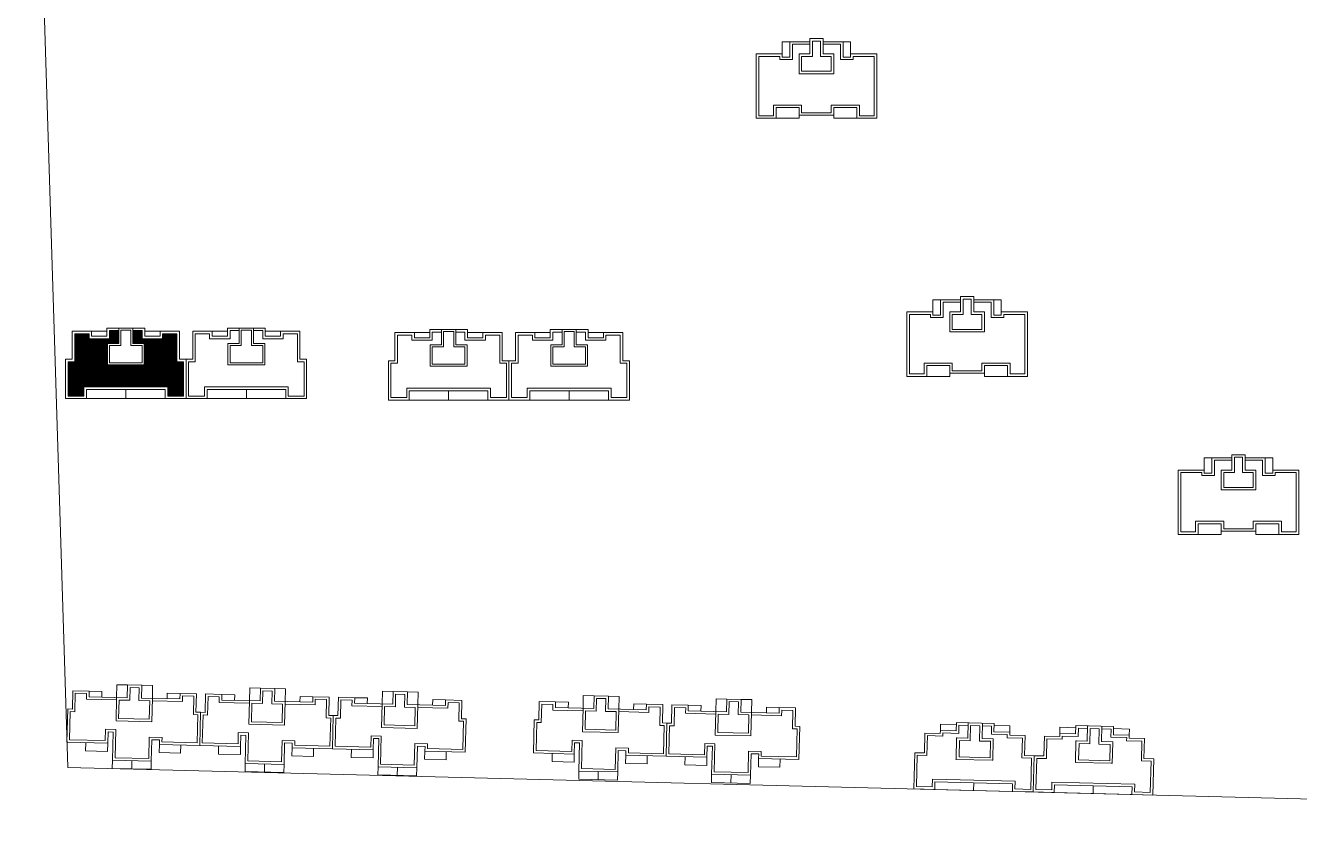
# Model space of a CAD drawing. Extents: x 741202 to 867202, y 603120 to 647617.
# Drawn here: x 807695 to 810689, y 606115 to 607996 of the extents above; entities that cross this region are included whole.
import ezdxf

# ---------------------------------------------------------------- set-up
doc = ezdxf.new("R2010")
doc.units = 0
doc.header["$LTSCALE"] = 1000
doc.header["$MEASUREMENT"] = 0
doc.layers.add('140', color=2, linetype='CONTINUOUS', lineweight=5)
doc.layers.add('s2', color=1, linetype='CONTINUOUS', lineweight=5)

msp = doc.modelspace()

# ---------------------------------------------------------------- hatches: boundary and pattern name
at = {"layer": 's2', "linetype": 'ByBlock'}
h = msp.add_hatch(dxfattribs=at)
h.set_pattern_fill('ANSI31', color=256, scale=1.2, style=0)
h.set_pattern_definition([(45, (-467283.1913, 39913.8), (-1.3470384182, 1.3470384182), [])])
h.paths.add_polyline_path([(808066.7, 607206.3), (808051.1, 607206.3), (808051.1, 607272.3), (808017.5, 607272.3), (808017.5, 607260.3), (807969.5, 607260.3), (807969.5, 607279.5), (807947.9, 607279.5), (807947.9, 607249.5), (807974.3, 607249.5), (807974.3, 607199.1), (807887.9, 607199.1), (807887.9, 607249.5), (807914.3, 607249.5), (807914.3, 607279.5), (807892.7, 607279.5), (807892.7, 607260.3), (807844.7, 607260.3), (807844.7, 607272.3), (807811.1, 607272.3), (807811.1, 607206.3), (807795.5, 607206.3), (807795.5, 607125.9), (807832.7, 607125.9), (807832.7, 607147.5), (807931.1, 607147.5), (808029.5, 607147.5), (808029.5, 607125.9), (808066.7, 607125.9)])

# ---------------------------------------------------------------- linework, layer by layer
at = {"layer": '140', "color": 7}
for p, q in [((807695.3, 609466.9), (807794.6, 606253.3)), ((809538.1, 607965.4), (809538.1, 607958.2)), ((809569.3, 607965.4), (809538.1, 607965.4)), ((809544.1, 607959.4), (809544.1, 607958.2)), ((809563.3, 607959.4), (809544.1, 607959.4)), ((809563.3, 607923.4), (809563.3, 607959.4)), ((809569.3, 607958.2), (809569.3, 607965.4)), ((809569.3, 607929.4), (809569.3, 607965.4)), ((809412.1, 607929.4), (809412.1, 607778.2)), ((809451.7, 607929.4), (809412.1, 607929.4)), ((809473.3, 607929.4), (809451.7, 607929.4)), ((809473.3, 607958.2), (809491.3, 607958.2)), ((809473.3, 607929.4), (809473.3, 607958.2)), ((809473.3, 607922.2), (809473.3, 607929.4)), ((809491.3, 607958.2), (809491.3, 607922.2)), ((809538.1, 607958.2), (809491.3, 607958.2)), ((809497.3, 607952.2), (809497.3, 607916.2)), ((809538.1, 607952.2), (809497.3, 607952.2)), ((809512.9, 607929.4), (809512.9, 607882.6)), ((809538.1, 607929.4), (809512.9, 607929.4)), ((809538.1, 607958.2), (809538.1, 607929.4)), ((809544.1, 607958.2), (809544.1, 607923.4)), ((809616.1, 607958.2), (809569.3, 607958.2)), ((809610.1, 607952.2), (809569.3, 607952.2)), ((809594.5, 607929.4), (809569.3, 607929.4)), ((809594.5, 607882.6), (809594.5, 607929.4)), ((809610.1, 607916.2), (809610.1, 607952.2)), ((809634.1, 607958.2), (809616.1, 607958.2)), ((809616.1, 607922.2), (809616.1, 607958.2)), ((809634.1, 607929.4), (809634.1, 607958.2)), ((809634.1, 607929.4), (809634.1, 607922.2)), ((809655.7, 607929.4), (809634.1, 607929.4)), ((809695.3, 607929.4), (809655.7, 607929.4)), ((809695.3, 607778.2), (809695.3, 607929.4)), ((809418.1, 607923.4), (809418.1, 607784.2)), ((809451.7, 607923.4), (809418.1, 607923.4)), ((809467.3, 607923.4), (809451.7, 607923.4)), ((809467.3, 607916.2), (809467.3, 607923.4)), ((809497.3, 607916.2), (809467.3, 607916.2)), ((809491.3, 607922.2), (809473.3, 607922.2)), ((809518.9, 607923.4), (809518.9, 607888.6)), ((809544.1, 607923.4), (809518.9, 607923.4)), ((809588.5, 607923.4), (809563.3, 607923.4)), ((809588.5, 607888.6), (809588.5, 607923.4)), ((809640.1, 607916.2), (809610.1, 607916.2)), ((809634.1, 607922.2), (809616.1, 607922.2)), ((809640.1, 607923.4), (809640.1, 607916.2)), ((809655.7, 607923.4), (809640.1, 607923.4)), ((809689.3, 607923.4), (809655.7, 607923.4)), ((809689.3, 607784.2), (809689.3, 607923.4)), ((809512.9, 607882.6), (809594.5, 607882.6)), ((809518.9, 607888.6), (809588.5, 607888.6)), ((809452.9, 607809.4), (809518.9, 607809.4)), ((809452.9, 607784.2), (809452.9, 607809.4)), ((809518.9, 607809.4), (809518.9, 607791.4)), ((809588.5, 607809.4), (809654.5, 607809.4)), ((809588.5, 607791.4), (809588.5, 607809.4)), ((809654.5, 607809.4), (809654.5, 607784.2)), ((809418.1, 607784.2), (809452.9, 607784.2)), ((809458.9, 607803.4), (809512.9, 607803.4)), ((809458.9, 607778.2), (809458.9, 607803.4)), ((809512.9, 607803.4), (809512.9, 607785.4)), ((809512.9, 607778.2), (809512.9, 607785.4)), ((809512.9, 607785.4), (809553.7, 607785.4)), ((809518.9, 607791.4), (809553.7, 607791.4)), ((809553.7, 607791.4), (809588.5, 607791.4)), ((809553.7, 607785.4), (809594.5, 607785.4)), ((809594.5, 607803.4), (809648.5, 607803.4)), ((809594.5, 607785.4), (809594.5, 607803.4)), ((809594.5, 607778.2), (809594.5, 607785.4)), ((809648.5, 607803.4), (809648.5, 607778.2)), ((809654.5, 607784.2), (809689.3, 607784.2)), ((809412.1, 607778.2), (809458.9, 607778.2)), ((809458.9, 607778.2), (809512.9, 607778.2)), ((809648.5, 607778.2), (809594.5, 607778.2)), ((809648.5, 607778.2), (809695.3, 607778.2)), ((809827.3, 607352.1), (809845.3, 607352.1)), ((809827.3, 607323.3), (809827.3, 607352.1)), ((809845.3, 607352.1), (809845.3, 607316.1)), ((809892.1, 607352.1), (809845.3, 607352.1)), ((809851.3, 607346.1), (809851.3, 607310.1)), ((809892.1, 607346.1), (809851.3, 607346.1)), ((809892.1, 607359.3), (809892.1, 607352.1)), ((809923.3, 607359.3), (809892.1, 607359.3)), ((809892.1, 607352.1), (809892.1, 607323.3)), ((809898.1, 607353.3), (809898.1, 607352.1)), ((809917.3, 607353.3), (809898.1, 607353.3)), ((809898.1, 607352.1), (809898.1, 607317.3)), ((809917.3, 607317.3), (809917.3, 607353.3)), ((809923.3, 607352.1), (809923.3, 607359.3)), ((809923.3, 607323.3), (809923.3, 607359.3)), ((809970.1, 607352.1), (809923.3, 607352.1)), ((809964.1, 607346.1), (809923.3, 607346.1)), ((809964.1, 607310.1), (809964.1, 607346.1)), ((809988.1, 607352.1), (809970.1, 607352.1)), ((809970.1, 607316.1), (809970.1, 607352.1)), ((809988.1, 607323.3), (809988.1, 607352.1)), ((809766.1, 607323.3), (809766.1, 607172.1)), ((809805.7, 607323.3), (809766.1, 607323.3)), ((809772.1, 607317.3), (809772.1, 607178.1)), ((809805.7, 607317.3), (809772.1, 607317.3)), ((809827.3, 607323.3), (809805.7, 607323.3)), ((809821.3, 607317.3), (809805.7, 607317.3)), ((809821.3, 607310.1), (809821.3, 607317.3)), ((809851.3, 607310.1), (809821.3, 607310.1)), ((809827.3, 607316.1), (809827.3, 607323.3)), ((809845.3, 607316.1), (809827.3, 607316.1)), ((809866.9, 607323.3), (809866.9, 607276.5)), ((809892.1, 607323.3), (809866.9, 607323.3)), ((809872.9, 607317.3), (809872.9, 607282.5)), ((809898.1, 607317.3), (809872.9, 607317.3)), ((809942.5, 607317.3), (809917.3, 607317.3)), ((809948.5, 607323.3), (809923.3, 607323.3)), ((809942.5, 607282.5), (809942.5, 607317.3)), ((809948.5, 607276.5), (809948.5, 607323.3)), ((809994.1, 607310.1), (809964.1, 607310.1)), ((809988.1, 607316.1), (809970.1, 607316.1)), ((809988.1, 607323.3), (809988.1, 607316.1)), ((810009.7, 607323.3), (809988.1, 607323.3)), ((809994.1, 607317.3), (809994.1, 607310.1)), ((810009.7, 607317.3), (809994.1, 607317.3)), ((810049.3, 607323.3), (810009.7, 607323.3)), ((810043.3, 607317.3), (810009.7, 607317.3)), ((810043.3, 607178.1), (810043.3, 607317.3)), ((810049.3, 607172.1), (810049.3, 607323.3)), ((807805.1, 607278.3), (807850.7, 607278.3)), ((807805.1, 607212.3), (807805.1, 607278.3)), ((807811.1, 607272.3), (807844.7, 607272.3)), ((807811.1, 607206.3), (807811.1, 607272.3)), ((807844.7, 607272.3), (807844.7, 607260.3)), ((807848.3, 607278.3), (807850.7, 607278.3)), ((807850.7, 607278.3), (807886.7, 607278.3)), ((807850.7, 607278.3), (807850.7, 607266.3)), ((807886.7, 607285.5), (807975.5, 607285.5)), ((807886.7, 607266.3), (807886.7, 607285.5)), ((807892.7, 607279.5), (807914.3, 607279.5)), ((807892.7, 607260.3), (807892.7, 607279.5)), ((807914.3, 607285.5), (807914.3, 607249.5)), ((807943.1, 607280.7), (807919.1, 607280.7)), ((807919.1, 607280.7), (807919.1, 607244.7)), ((807943.1, 607244.7), (807943.1, 607280.7)), ((807947.9, 607249.5), (807947.9, 607285.5)), ((807947.9, 607279.5), (807969.5, 607279.5)), ((807969.5, 607279.5), (807969.5, 607260.3)), ((807975.5, 607285.5), (807975.5, 607266.3)), ((808011.5, 607278.3), (807975.5, 607278.3)), ((808011.5, 607278.3), (808057.1, 607278.3)), ((808011.5, 607266.3), (808011.5, 607278.3)), ((808017.5, 607272.3), (808051.1, 607272.3)), ((808017.5, 607260.3), (808017.5, 607272.3)), ((808051.1, 607272.3), (808051.1, 607206.3)), ((808057.1, 607278.3), (808057.1, 607212.3)), ((808088.3, 607278.3), (808133.9, 607278.3)), ((808088.3, 607212.3), (808088.3, 607278.3)), ((808094.3, 607272.3), (808127.9, 607272.3)), ((808094.3, 607206.3), (808094.3, 607272.3)), ((808127.9, 607272.3), (808127.9, 607260.3)), ((808131.5, 607278.3), (808133.9, 607278.3)), ((808133.9, 607278.3), (808169.9, 607278.3)), ((808133.9, 607278.3), (808133.9, 607266.3)), ((808169.9, 607285.5), (808258.7, 607285.5)), ((808169.9, 607266.3), (808169.9, 607285.5)), ((808175.9, 607279.5), (808197.5, 607279.5)), ((808175.9, 607260.3), (808175.9, 607279.5)), ((808197.5, 607285.5), (808197.5, 607249.5)), ((808226.3, 607280.7), (808202.3, 607280.7)), ((808202.3, 607280.7), (808202.3, 607244.7)), ((808226.3, 607244.7), (808226.3, 607280.7)), ((808231.1, 607249.5), (808231.1, 607285.5)), ((808231.1, 607279.5), (808252.7, 607279.5)), ((808252.7, 607279.5), (808252.7, 607260.3)), ((808258.7, 607285.5), (808258.7, 607266.3)), ((808294.7, 607278.3), (808258.7, 607278.3)), ((808294.7, 607278.3), (808340.3, 607278.3)), ((808294.7, 607266.3), (808294.7, 607278.3)), ((808300.7, 607272.3), (808334.3, 607272.3)), ((808300.7, 607260.3), (808300.7, 607272.3)), ((808334.3, 607272.3), (808334.3, 607206.3)), ((808340.3, 607278.3), (808340.3, 607212.3)), ((808563.5, 607274.8), (808609.1, 607274.8)), ((808563.5, 607208.8), (808563.5, 607274.8)), ((808606.7, 607274.8), (808609.1, 607274.8)), ((808609.1, 607274.8), (808645.1, 607274.8)), ((808609.1, 607274.8), (808609.1, 607262.8)), ((808645.1, 607282), (808733.9, 607282)), ((808645.1, 607262.8), (808645.1, 607282)), ((808651.1, 607276), (808672.7, 607276)), ((808651.1, 607256.8), (808651.1, 607276)), ((808672.7, 607282), (808672.7, 607246)), ((808701.5, 607277.2), (808677.5, 607277.2)), ((808677.5, 607277.2), (808677.5, 607241.2)), ((808701.5, 607241.2), (808701.5, 607277.2)), ((808706.3, 607246), (808706.3, 607282)), ((808706.3, 607276), (808727.9, 607276)), ((808727.9, 607276), (808727.9, 607256.8)), ((808733.9, 607282), (808733.9, 607262.8)), ((808769.9, 607274.8), (808733.9, 607274.8)), ((808769.9, 607274.8), (808815.5, 607274.8)), ((808769.9, 607262.8), (808769.9, 607274.8)), ((808815.5, 607274.8), (808815.5, 607208.8)), ((808846.7, 607274.8), (808892.3, 607274.8)), ((808846.7, 607208.8), (808846.7, 607274.8)), ((808889.9, 607274.8), (808892.3, 607274.8)), ((808892.3, 607274.8), (808928.3, 607274.8)), ((808892.3, 607274.8), (808892.3, 607262.8)), ((808928.3, 607282), (809017.1, 607282)), ((808928.3, 607262.8), (808928.3, 607282)), ((808934.3, 607276), (808955.9, 607276)), ((808934.3, 607256.8), (808934.3, 607276)), ((808955.9, 607282), (808955.9, 607246)), ((808984.7, 607277.2), (808960.7, 607277.2)), ((808960.7, 607277.2), (808960.7, 607241.2)), ((808984.7, 607241.2), (808984.7, 607277.2)), ((808989.5, 607246), (808989.5, 607282)), ((808989.5, 607276), (809011.1, 607276)), ((809011.1, 607276), (809011.1, 607256.8)), ((809017.1, 607282), (809017.1, 607262.8)), ((809053.1, 607274.8), (809017.1, 607274.8)), ((809053.1, 607274.8), (809098.7, 607274.8)), ((809053.1, 607262.8), (809053.1, 607274.8)), ((809098.7, 607274.8), (809098.7, 607208.8)), ((809866.9, 607276.5), (809948.5, 607276.5)), ((809872.9, 607282.5), (809942.5, 607282.5)), ((807844.7, 607260.3), (807892.7, 607260.3)), ((807850.7, 607266.3), (807886.7, 607266.3)), ((807887.9, 607249.5), (807887.9, 607199.1)), ((807914.3, 607249.5), (807887.9, 607249.5)), ((807892.7, 607244.7), (807892.7, 607203.9)), ((807919.1, 607244.7), (807892.7, 607244.7)), ((807969.5, 607244.7), (807943.1, 607244.7)), ((807974.3, 607249.5), (807947.9, 607249.5)), ((807969.5, 607260.3), (808017.5, 607260.3)), ((807969.5, 607203.9), (807969.5, 607244.7)), ((807974.3, 607199.1), (807974.3, 607249.5)), ((807975.5, 607266.3), (808011.5, 607266.3)), ((808127.9, 607260.3), (808175.9, 607260.3)), ((808133.9, 607266.3), (808169.9, 607266.3)), ((808171.1, 607249.5), (808171.1, 607199.1)), ((808197.5, 607249.5), (808171.1, 607249.5)), ((808175.9, 607244.7), (808175.9, 607203.9)), ((808202.3, 607244.7), (808175.9, 607244.7)), ((808252.7, 607244.7), (808226.3, 607244.7)), ((808257.5, 607249.5), (808231.1, 607249.5)), ((808252.7, 607260.3), (808300.7, 607260.3)), ((808252.7, 607203.9), (808252.7, 607244.7)), ((808257.5, 607199.1), (808257.5, 607249.5)), ((808258.7, 607266.3), (808294.7, 607266.3)), ((808569.5, 607268.8), (808603.1, 607268.8)), ((808569.5, 607202.8), (808569.5, 607268.8)), ((808603.1, 607268.8), (808603.1, 607256.8)), ((808603.1, 607256.8), (808651.1, 607256.8)), ((808609.1, 607262.8), (808645.1, 607262.8)), ((808646.3, 607246), (808646.3, 607195.6)), ((808672.7, 607246), (808646.3, 607246)), ((808651.1, 607241.2), (808651.1, 607200.4)), ((808677.5, 607241.2), (808651.1, 607241.2)), ((808727.9, 607241.2), (808701.5, 607241.2)), ((808732.7, 607246), (808706.3, 607246)), ((808727.9, 607256.8), (808775.9, 607256.8)), ((808727.9, 607200.4), (808727.9, 607241.2)), ((808732.7, 607195.6), (808732.7, 607246)), ((808733.9, 607262.8), (808769.9, 607262.8)), ((808775.9, 607268.8), (808809.5, 607268.8)), ((808775.9, 607256.8), (808775.9, 607268.8)), ((808809.5, 607268.8), (808809.5, 607202.8)), ((808852.7, 607268.8), (808886.3, 607268.8)), ((808852.7, 607202.8), (808852.7, 607268.8)), ((808886.3, 607268.8), (808886.3, 607256.8)), ((808886.3, 607256.8), (808934.3, 607256.8)), ((808892.3, 607262.8), (808928.3, 607262.8)), ((808929.5, 607246), (808929.5, 607195.6)), ((808955.9, 607246), (808929.5, 607246)), ((808934.3, 607241.2), (808934.3, 607200.4)), ((808960.7, 607241.2), (808934.3, 607241.2)), ((809011.1, 607241.2), (808984.7, 607241.2)), ((809015.9, 607246), (808989.5, 607246)), ((809011.1, 607256.8), (809059.1, 607256.8)), ((809011.1, 607200.4), (809011.1, 607241.2)), ((809015.9, 607195.6), (809015.9, 607246)), ((809017.1, 607262.8), (809053.1, 607262.8)), ((809059.1, 607268.8), (809092.7, 607268.8)), ((809059.1, 607256.8), (809059.1, 607268.8)), ((809092.7, 607268.8), (809092.7, 607202.8)), ((807789.5, 607212.3), (807805.1, 607212.3)), ((807789.5, 607119.9), (807789.5, 607212.3)), ((808057.1, 607212.3), (808072.7, 607212.3)), ((808072.7, 607212.3), (808072.7, 607119.9)), ((808072.7, 607212.3), (808088.3, 607212.3)), ((808072.7, 607119.9), (808072.7, 607212.3)), ((808340.3, 607212.3), (808355.9, 607212.3)), ((808355.9, 607212.3), (808355.9, 607119.9)), ((807795.5, 607206.3), (807811.1, 607206.3)), ((807795.5, 607125.9), (807795.5, 607206.3)), ((807887.9, 607200.3), (807887.9, 607199.1)), ((807887.9, 607199.1), (807974.3, 607199.1)), ((807892.7, 607203.9), (807969.5, 607203.9)), ((807973.1, 607199.1), (807974.3, 607199.1)), ((808051.1, 607206.3), (808066.7, 607206.3)), ((808066.7, 607206.3), (808066.7, 607125.9)), ((808078.7, 607206.3), (808094.3, 607206.3)), ((808078.7, 607125.9), (808078.7, 607206.3)), ((808171.1, 607200.3), (808171.1, 607199.1)), ((808171.1, 607199.1), (808257.5, 607199.1)), ((808175.9, 607203.9), (808252.7, 607203.9)), ((808256.3, 607199.1), (808257.5, 607199.1)), ((808334.3, 607206.3), (808349.9, 607206.3)), ((808349.9, 607206.3), (808349.9, 607125.9)), ((808547.9, 607208.8), (808563.5, 607208.8)), ((808547.9, 607116.4), (808547.9, 607208.8)), ((808553.9, 607202.8), (808569.5, 607202.8)), ((808553.9, 607122.4), (808553.9, 607202.8)), ((808646.3, 607196.8), (808646.3, 607195.6)), ((808646.3, 607195.6), (808732.7, 607195.6)), ((808651.1, 607200.4), (808727.9, 607200.4)), ((808731.5, 607195.6), (808732.7, 607195.6)), ((808809.5, 607202.8), (808825.1, 607202.8)), ((808815.5, 607208.8), (808831.1, 607208.8)), ((808825.1, 607202.8), (808825.1, 607122.4)), ((808831.1, 607208.8), (808831.1, 607116.4)), ((808831.1, 607208.8), (808846.7, 607208.8)), ((808831.1, 607116.4), (808831.1, 607208.8)), ((808837.1, 607202.8), (808852.7, 607202.8)), ((808837.1, 607122.4), (808837.1, 607202.8)), ((808929.5, 607196.8), (808929.5, 607195.6)), ((808929.5, 607195.6), (809015.9, 607195.6)), ((808934.3, 607200.4), (809011.1, 607200.4)), ((809014.7, 607195.6), (809015.9, 607195.6)), ((809092.7, 607202.8), (809108.3, 607202.8)), ((809098.7, 607208.8), (809114.3, 607208.8)), ((809108.3, 607202.8), (809108.3, 607122.4)), ((809114.3, 607208.8), (809114.3, 607116.4)), ((809806.9, 607203.3), (809872.9, 607203.3)), ((809806.9, 607178.1), (809806.9, 607203.3)), ((809812.9, 607197.3), (809866.9, 607197.3)), ((809812.9, 607172.1), (809812.9, 607197.3)), ((809866.9, 607197.3), (809866.9, 607179.3)), ((809872.9, 607203.3), (809872.9, 607185.3)), ((809872.9, 607185.3), (809907.7, 607185.3)), ((809907.7, 607185.3), (809942.5, 607185.3)), ((809942.5, 607203.3), (810008.5, 607203.3)), ((809942.5, 607185.3), (809942.5, 607203.3)), ((809948.5, 607197.3), (810002.5, 607197.3)), ((809948.5, 607179.3), (809948.5, 607197.3)), ((810002.5, 607197.3), (810002.5, 607172.1)), ((810008.5, 607203.3), (810008.5, 607178.1)), ((809766.1, 607172.1), (809812.9, 607172.1)), ((809772.1, 607178.1), (809806.9, 607178.1)), ((809812.9, 607172.1), (809866.9, 607172.1)), ((809866.9, 607172.1), (809866.9, 607179.3)), ((809866.9, 607179.3), (809907.7, 607179.3)), ((809907.7, 607179.3), (809948.5, 607179.3)), ((809948.5, 607172.1), (809948.5, 607179.3)), ((810002.5, 607172.1), (809948.5, 607172.1)), ((810002.5, 607172.1), (810049.3, 607172.1)), ((810008.5, 607178.1), (810043.3, 607178.1)), ((807832.7, 607125.9), (807795.5, 607125.9)), ((807832.7, 607147.5), (807832.7, 607125.9)), ((807931.1, 607147.5), (807832.7, 607147.5)), ((807838.7, 607141.5), (807838.7, 607119.9)), ((807931.1, 607141.5), (807838.7, 607141.5)), ((808029.5, 607147.5), (807931.1, 607147.5)), ((808023.5, 607141.5), (807931.1, 607141.5)), ((807931.1, 607141.5), (807931.1, 607119.9)), ((808023.5, 607119.9), (808023.5, 607141.5)), ((808029.5, 607125.9), (808029.5, 607147.5)), ((808066.7, 607125.9), (808029.5, 607125.9)), ((808115.9, 607125.9), (808078.7, 607125.9)), ((808115.9, 607147.5), (808115.9, 607125.9)), ((808214.3, 607147.5), (808115.9, 607147.5)), ((808121.9, 607141.5), (808121.9, 607119.9)), ((808214.3, 607141.5), (808121.9, 607141.5)), ((808312.7, 607147.5), (808214.3, 607147.5)), ((808306.7, 607141.5), (808214.3, 607141.5)), ((808214.3, 607141.5), (808214.3, 607119.9)), ((808306.7, 607119.9), (808306.7, 607141.5)), ((808312.7, 607125.9), (808312.7, 607147.5)), ((808349.9, 607125.9), (808312.7, 607125.9)), ((808591.1, 607122.4), (808553.9, 607122.4)), ((808591.1, 607144), (808591.1, 607122.4)), ((808689.5, 607144), (808591.1, 607144)), ((808597.1, 607138), (808597.1, 607116.4)), ((808689.5, 607138), (808597.1, 607138)), ((808787.9, 607144), (808689.5, 607144)), ((808781.9, 607138), (808689.5, 607138)), ((808689.5, 607138), (808689.5, 607116.4)), ((808781.9, 607116.4), (808781.9, 607138)), ((808787.9, 607122.4), (808787.9, 607144)), ((808825.1, 607122.4), (808787.9, 607122.4)), ((808874.3, 607122.4), (808837.1, 607122.4)), ((808874.3, 607144), (808874.3, 607122.4)), ((808972.7, 607144), (808874.3, 607144)), ((808880.3, 607138), (808880.3, 607116.4)), ((808972.7, 607138), (808880.3, 607138)), ((809071.1, 607144), (808972.7, 607144)), ((809065.1, 607138), (808972.7, 607138)), ((808972.7, 607138), (808972.7, 607116.4)), ((809065.1, 607116.4), (809065.1, 607138)), ((809071.1, 607122.4), (809071.1, 607144)), ((809108.3, 607122.4), (809071.1, 607122.4)), ((807838.7, 607119.9), (807789.5, 607119.9)), ((807931.1, 607119.9), (807838.7, 607119.9)), ((807931.1, 607119.9), (808023.5, 607119.9)), ((808072.7, 607119.9), (808023.5, 607119.9)), ((808121.9, 607119.9), (808072.7, 607119.9)), ((808214.3, 607119.9), (808121.9, 607119.9)), ((808214.3, 607119.9), (808306.7, 607119.9)), ((808355.9, 607119.9), (808306.7, 607119.9)), ((808597.1, 607116.4), (808547.9, 607116.4)), ((808689.5, 607116.4), (808597.1, 607116.4)), ((808689.5, 607116.4), (808781.9, 607116.4)), ((808831.1, 607116.4), (808781.9, 607116.4)), ((808880.3, 607116.4), (808831.1, 607116.4)), ((808972.7, 607116.4), (808880.3, 607116.4)), ((808972.7, 607116.4), (809065.1, 607116.4)), ((809114.3, 607116.4), (809065.1, 607116.4)), ((810464.9, 606980.8), (810482.9, 606980.8)), ((810464.9, 606952), (810464.9, 606980.8)), ((810482.9, 606980.8), (810482.9, 606944.8)), ((810529.7, 606980.8), (810482.9, 606980.8)), ((810488.9, 606974.8), (810488.9, 606938.8)), ((810529.7, 606974.8), (810488.9, 606974.8)), ((810529.7, 606988), (810529.7, 606980.8)), ((810560.9, 606988), (810529.7, 606988)), ((810529.7, 606980.8), (810529.7, 606952)), ((810535.7, 606982), (810535.7, 606980.8)), ((810554.9, 606982), (810535.7, 606982)), ((810535.7, 606980.8), (810535.7, 606946)), ((810554.9, 606946), (810554.9, 606982)), ((810560.9, 606980.8), (810560.9, 606988)), ((810560.9, 606952), (810560.9, 606988)), ((810607.7, 606980.8), (810560.9, 606980.8)), ((810601.7, 606974.8), (810560.9, 606974.8)), ((810601.7, 606938.8), (810601.7, 606974.8)), ((810625.7, 606980.8), (810607.7, 606980.8)), ((810607.7, 606944.8), (810607.7, 606980.8)), ((810625.7, 606952), (810625.7, 606980.8)), ((810403.7, 606952), (810403.7, 606800.8)), ((810443.3, 606952), (810403.7, 606952)), ((810409.7, 606946), (810409.7, 606806.8)), ((810443.3, 606946), (810409.7, 606946)), ((810464.9, 606952), (810443.3, 606952)), ((810458.9, 606946), (810443.3, 606946)), ((810458.9, 606938.8), (810458.9, 606946)), ((810464.9, 606944.8), (810464.9, 606952)), ((810482.9, 606944.8), (810464.9, 606944.8)), ((810504.5, 606952), (810504.5, 606905.2)), ((810529.7, 606952), (810504.5, 606952)), ((810510.5, 606946), (810510.5, 606911.2)), ((810535.7, 606946), (810510.5, 606946)), ((810580.1, 606946), (810554.9, 606946)), ((810586.1, 606952), (810560.9, 606952)), ((810580.1, 606911.2), (810580.1, 606946)), ((810586.1, 606905.2), (810586.1, 606952)), ((810625.7, 606944.8), (810607.7, 606944.8)), ((810625.7, 606952), (810625.7, 606944.8)), ((810647.3, 606952), (810625.7, 606952)), ((810631.7, 606946), (810631.7, 606938.8)), ((810647.3, 606946), (810631.7, 606946)), ((810686.9, 606952), (810647.3, 606952)), ((810680.9, 606946), (810647.3, 606946)), ((810680.9, 606806.8), (810680.9, 606946)), ((810686.9, 606800.8), (810686.9, 606952)), ((810488.9, 606938.8), (810458.9, 606938.8)), ((810510.5, 606911.2), (810580.1, 606911.2)), ((810631.7, 606938.8), (810601.7, 606938.8)), ((810504.5, 606905.2), (810586.1, 606905.2)), ((810444.5, 606832), (810510.5, 606832)), ((810444.5, 606806.8), (810444.5, 606832)), ((810450.5, 606826), (810504.5, 606826)), ((810450.5, 606800.8), (810450.5, 606826)), ((810504.5, 606826), (810504.5, 606808)), ((810510.5, 606832), (810510.5, 606814)), ((810580.1, 606832), (810646.1, 606832)), ((810580.1, 606814), (810580.1, 606832)), ((810586.1, 606826), (810640.1, 606826)), ((810586.1, 606808), (810586.1, 606826)), ((810640.1, 606826), (810640.1, 606800.8)), ((810646.1, 606832), (810646.1, 606806.8)), ((810403.7, 606800.8), (810450.5, 606800.8)), ((810409.7, 606806.8), (810444.5, 606806.8)), ((810450.5, 606800.8), (810504.5, 606800.8)), ((810504.5, 606800.8), (810504.5, 606808)), ((810504.5, 606808), (810545.3, 606808)), ((810510.5, 606814), (810545.3, 606814)), ((810545.3, 606814), (810580.1, 606814)), ((810545.3, 606808), (810586.1, 606808)), ((810586.1, 606800.8), (810586.1, 606808)), ((810640.1, 606800.8), (810586.1, 606800.8)), ((810640.1, 606800.8), (810686.9, 606800.8)), ((810646.1, 606806.8), (810680.9, 606806.8)), ((807805.5, 606390.4), (807806.6, 606433.6)), ((807806.6, 606433.6), (807844.9, 606432.6)), ((807844.9, 606432.6), (807844.6, 606419.5)), ((807844.9, 606432.6), (807874.9, 606431.9)), ((807909.4, 606417.8), (807910.1, 606447.8)), ((807910.1, 606447.8), (807935.3, 606447.2)), ((807934.6, 606417.2), (807935.3, 606447.2)), ((807935.3, 606447.2), (807968.9, 606446.4)), ((807941.2, 606441.1), (807940.4, 606411.1)), ((807962.8, 606440.5), (807941.2, 606441.1)), ((807962, 606410.5), (807962.8, 606440.5)), ((807968.9, 606446.4), (807968.2, 606416.4)), ((807968.9, 606446.4), (807994.1, 606445.8)), ((807994.1, 606445.8), (807993.4, 606415.8)), ((808221.3, 606410.1), (808222.1, 606440.1)), ((808222.1, 606440.1), (808247.2, 606439.5)), ((808246.5, 606409.5), (808247.2, 606439.5)), ((808247.2, 606439.5), (808280.8, 606438.7)), ((808253.1, 606433.3), (808252.3, 606403.4)), ((808274.7, 606432.8), (808253.1, 606433.3)), ((808273.9, 606402.8), (808274.7, 606432.8)), ((808280.8, 606438.7), (808280.1, 606408.7)), ((808280.8, 606438.7), (808306, 606438)), ((808306, 606438), (808305.3, 606408)), ((808533.2, 606402.4), (808534, 606432.4)), ((808534, 606432.4), (808559.1, 606431.8)), ((807811.3, 606384.3), (807812.4, 606427.5)), ((807812.4, 606427.5), (807838.8, 606426.8)), ((807838.8, 606426.8), (807838.5, 606413.6)), ((807838.5, 606413.6), (807909.3, 606411.8)), ((807844.6, 606419.5), (807934.6, 606417.2)), ((807874.9, 606431.9), (807874.6, 606418.7)), ((807909.4, 606417.8), (807908, 606362.7)), ((807915.3, 606411.7), (807914.2, 606368.5)), ((807940.4, 606411.1), (807915.3, 606411.7)), ((807987.2, 606409.9), (807962, 606410.5)), ((807968.2, 606416.4), (808058.2, 606414.2)), ((807986.2, 606366.7), (807987.2, 606409.9)), ((807992, 606360.6), (807993.4, 606415.8)), ((807993.2, 606409.8), (808064, 606408)), ((808028.2, 606414.9), (808028.5, 606428.1)), ((808028.5, 606428.1), (808058.5, 606427.4)), ((808058.2, 606414.2), (808058.5, 606427.4)), ((808058.5, 606427.4), (808096.9, 606426.4)), ((808064, 606408), (808064.3, 606421.2)), ((808064.3, 606421.2), (808090.7, 606420.6)), ((808090.7, 606420.6), (808089.7, 606377.4)), ((808096.9, 606426.4), (808095.8, 606383.2)), ((808117.4, 606382.7), (808118.5, 606425.9)), ((808118.5, 606425.9), (808156.9, 606424.9)), ((808123.2, 606376.5), (808124.3, 606419.7)), ((808124.3, 606419.7), (808150.7, 606419.1)), ((808150.7, 606419.1), (808150.4, 606405.9)), ((808150.4, 606405.9), (808221.2, 606404.1)), ((808156.9, 606424.9), (808156.5, 606411.7)), ((808156.5, 606411.7), (808246.5, 606409.5)), ((808156.9, 606424.9), (808186.8, 606424.2)), ((808186.8, 606424.2), (808186.5, 606411)), ((808221.3, 606410.1), (808219.9, 606354.9)), ((808227.2, 606404), (808226.1, 606360.8)), ((808252.3, 606403.4), (808227.2, 606404)), ((808299.1, 606402.2), (808273.9, 606402.8)), ((808280.1, 606408.7), (808370.1, 606406.4)), ((808298.1, 606359), (808299.1, 606402.2)), ((808303.9, 606352.9), (808305.3, 606408)), ((808340.1, 606407.2), (808340.4, 606420.4)), ((808340.4, 606420.4), (808370.4, 606419.6)), ((808370.1, 606406.4), (808370.4, 606419.6)), ((808370.4, 606419.6), (808408.8, 606418.7)), ((808375.9, 606400.3), (808376.2, 606413.5)), ((808376.2, 606413.5), (808402.6, 606412.8)), ((808402.6, 606412.8), (808401.6, 606369.6)), ((808408.8, 606418.7), (808407.7, 606375.5)), ((808429.3, 606375), (808430.4, 606418.1)), ((808430.4, 606418.1), (808468.8, 606417.2)), ((808435.2, 606368.8), (808436.2, 606412)), ((808436.2, 606412), (808462.6, 606411.3)), ((808462.6, 606411.3), (808462.3, 606398.2)), ((808468.8, 606417.2), (808468.4, 606404)), ((808468.4, 606404), (808558.4, 606401.8)), ((808468.8, 606417.2), (808498.7, 606416.5)), ((808498.7, 606416.5), (808498.4, 606403.3)), ((808533.2, 606402.4), (808531.8, 606347.2)), ((808558.4, 606401.8), (808559.1, 606431.8)), ((808559.1, 606431.8), (808592.7, 606430.9)), ((808565, 606425.6), (808564.3, 606395.6)), ((808586.6, 606425.1), (808565, 606425.6)), ((808585.8, 606395.1), (808586.6, 606425.1)), ((808592.7, 606430.9), (808592, 606400.9)), ((808592.7, 606430.9), (808617.9, 606430.3)), ((808617.9, 606430.3), (808617.2, 606400.3)), ((808652, 606399.5), (808652.3, 606412.7)), ((808652.3, 606412.7), (808682.3, 606411.9)), ((808682, 606398.7), (808682.3, 606411.9)), ((808682.3, 606411.9), (808720.7, 606411)), ((808687.8, 606392.6), (808688.1, 606405.8)), ((808688.1, 606405.8), (808714.5, 606405.1)), ((808714.5, 606405.1), (808713.5, 606361.9)), ((808720.7, 606411), (808719.6, 606367.8)), ((808901.4, 606365), (808902.4, 606408.2)), ((808902.4, 606408.2), (808940.8, 606407.2)), ((808940.8, 606407.2), (808940.5, 606394)), ((808940.8, 606407.2), (808970.8, 606406.5)), ((808970.8, 606406.5), (808970.5, 606393.3)), ((809005.3, 606392.4), (809006, 606422.4)), ((809006, 606422.4), (809031.2, 606421.8)), ((809030.5, 606391.8), (809031.2, 606421.8)), ((809031.2, 606421.8), (809064.8, 606421)), ((809037.1, 606415.6), (809036.3, 606385.7)), ((809058.7, 606415.1), (809037.1, 606415.6)), ((809057.9, 606385.1), (809058.7, 606415.1)), ((809064.8, 606421), (809064.1, 606391)), ((809064.8, 606421), (809090, 606420.3)), ((809090, 606420.3), (809089.3, 606390.3)), ((809124, 606389.5), (809124.4, 606402.7)), ((809124.4, 606402.7), (809154.4, 606401.9)), ((809317.2, 606384.7), (809317.9, 606414.7)), ((809317.9, 606414.7), (809343.1, 606414.1)), ((809342.4, 606384.1), (809343.1, 606414.1)), ((809343.1, 606414.1), (809376.7, 606413.2)), ((809349, 606407.9), (809348.2, 606377.9)), ((809370.6, 606407.4), (809349, 606407.9)), ((809369.8, 606377.4), (809370.6, 606407.4)), ((809376.7, 606413.2), (809376, 606383.2)), ((809376.7, 606413.2), (809401.9, 606412.6)), ((809401.9, 606412.6), (809401.2, 606382.6)), ((807792.8, 606312.7), (807794.7, 606390.7)), ((807794.7, 606390.7), (807805.5, 606390.4)), ((807798.9, 606318.6), (807800.5, 606384.5)), ((807800.5, 606384.5), (807811.3, 606384.3)), ((808089.7, 606377.4), (808100.5, 606377.1)), ((808095.8, 606383.2), (808106.6, 606383)), ((808100.5, 606377.1), (808098.8, 606311.1)), ((808106.6, 606383), (808104.7, 606305)), ((808104.7, 606305), (808106.6, 606383)), ((808106.6, 606383), (808117.4, 606382.7)), ((808110.8, 606310.8), (808112.4, 606376.8)), ((808112.4, 606376.8), (808123.2, 606376.5)), ((808305.1, 606402), (808375.9, 606400.3)), ((808407.7, 606375.5), (808418.5, 606375.2)), ((808418.5, 606375.2), (808416.6, 606297.3)), ((808416.6, 606297.3), (808418.5, 606375.2)), ((808418.5, 606375.2), (808429.3, 606375)), ((808462.3, 606398.2), (808533.1, 606396.4)), ((808539.1, 606396.3), (808538, 606353.1)), ((808564.3, 606395.6), (808539.1, 606396.3)), ((808611, 606394.5), (808585.8, 606395.1)), ((808592, 606400.9), (808682, 606398.7)), ((808610, 606351.3), (808611, 606394.5)), ((808615.8, 606345.1), (808617.2, 606400.3)), ((808617, 606394.3), (808687.8, 606392.6)), ((808907.2, 606358.8), (808908.3, 606402)), ((808908.3, 606402), (808934.7, 606401.4)), ((808934.7, 606401.4), (808934.4, 606388.2)), ((808934.4, 606388.2), (809005.1, 606386.4)), ((808940.5, 606394), (809030.5, 606391.8)), ((809005.3, 606392.4), (809003.9, 606337.2)), ((809011.1, 606386.3), (809010.1, 606343.1)), ((809036.3, 606385.7), (809011.1, 606386.3)), ((809083.1, 606384.5), (809057.9, 606385.1)), ((809064.1, 606391), (809154, 606388.7)), ((809082, 606341.3), (809083.1, 606384.5)), ((809087.9, 606335.2), (809089.3, 606390.3)), ((809089.1, 606384.4), (809159.9, 606382.6)), ((809154, 606388.7), (809154.4, 606401.9)), ((809154.4, 606401.9), (809192.8, 606401)), ((809159.9, 606382.6), (809160.2, 606395.8)), ((809160.2, 606395.8), (809186.6, 606395.1)), ((809186.6, 606395.1), (809185.5, 606352)), ((809192.8, 606401), (809191.7, 606357.8)), ((809213.3, 606357.3), (809214.3, 606400.5)), ((809214.3, 606400.5), (809252.7, 606399.5)), ((809219.1, 606351.1), (809220.2, 606394.3)), ((809220.2, 606394.3), (809246.6, 606393.7)), ((809246.6, 606393.7), (809246.3, 606380.5)), ((809246.3, 606380.5), (809317, 606378.7)), ((809252.7, 606399.5), (809252.4, 606386.3)), ((809252.4, 606386.3), (809342.4, 606384.1)), ((809252.7, 606399.5), (809282.7, 606398.8)), ((809282.7, 606398.8), (809282.4, 606385.6)), ((809317.2, 606384.7), (809315.8, 606329.5)), ((809323, 606378.6), (809322, 606335.4)), ((809348.2, 606377.9), (809323, 606378.6)), ((809395, 606376.8), (809369.8, 606377.4)), ((809376, 606383.2), (809465.9, 606381)), ((809393.9, 606333.6), (809395, 606376.8)), ((809399.8, 606327.4), (809401.2, 606382.6)), ((809401, 606376.6), (809471.8, 606374.9)), ((809436, 606381.8), (809436.3, 606395)), ((809436.3, 606395), (809466.3, 606394.2)), ((809465.9, 606381), (809466.3, 606394.2)), ((809466.3, 606394.2), (809504.7, 606393.3)), ((809471.8, 606374.9), (809472.1, 606388.1)), ((809472.1, 606388.1), (809498.5, 606387.4)), ((809498.5, 606387.4), (809497.4, 606344.2)), ((809504.7, 606393.3), (809503.6, 606350.1)), ((807883.5, 606342.9), (807882.9, 606316.5)), ((807907.5, 606342.3), (807883.5, 606342.9)), ((807908, 606362.7), (807992, 606360.6)), ((807914.2, 606368.5), (807986.2, 606366.7)), ((808219.9, 606354.9), (808303.9, 606352.9)), ((808226.1, 606360.8), (808298.1, 606359)), ((808401.6, 606369.6), (808412.4, 606369.4)), ((808412.4, 606369.4), (808410.7, 606303.4)), ((808422.7, 606303.1), (808424.4, 606369.1)), ((808424.4, 606369.1), (808435.2, 606368.8)), ((808531.8, 606347.2), (808615.8, 606345.1)), ((808538, 606353.1), (808610, 606351.3)), ((808713.5, 606361.9), (808724.3, 606361.7)), ((808719.6, 606367.8), (808730.4, 606367.5)), ((808724.3, 606361.7), (808722.6, 606295.7)), ((808730.4, 606367.5), (808728.5, 606289.5)), ((808888.6, 606287.3), (808890.6, 606365.3)), ((808890.6, 606365.3), (808901.4, 606365)), ((808894.8, 606293.1), (808896.4, 606359.1)), ((808896.4, 606359.1), (808907.2, 606358.8)), ((809010.1, 606343.1), (809082, 606341.3)), ((809185.5, 606352), (809196.3, 606351.7)), ((809191.7, 606357.8), (809202.5, 606357.5)), ((809196.3, 606351.7), (809194.7, 606285.7)), ((809202.5, 606357.5), (809200.6, 606279.6)), ((809200.6, 606279.6), (809202.5, 606357.5)), ((809202.5, 606357.5), (809213.3, 606357.3)), ((809206.7, 606285.4), (809208.3, 606351.4)), ((809208.3, 606351.4), (809219.1, 606351.1)), ((809497.4, 606344.2), (809508.2, 606344)), ((809503.6, 606350.1), (809514.4, 606349.8)), ((809508.2, 606344), (809506.6, 606278)), ((809514.4, 606349.8), (809512.5, 606271.8)), ((809844.9, 606340.5), (809845.2, 606354.9)), ((809845.2, 606354.9), (809882.4, 606354)), ((809882.5, 606358.7), (809882, 606339.6)), ((809971.3, 606356.5), (809882.5, 606358.7)), ((809888.4, 606352.6), (809887.9, 606333.4)), ((809910, 606352), (809888.4, 606352.6)), ((809910.1, 606358), (809909.2, 606323.3)), ((809916, 606351.9), (809915.1, 606315.9)), ((809937.5, 606351.3), (809916, 606351.9)), ((809936.6, 606315.4), (809937.5, 606351.3)), ((809942.8, 606321.2), (809943.7, 606357.2)), ((809965.1, 606350.6), (809943.6, 606351.2)), ((809964.7, 606331.5), (809965.1, 606350.6)), ((809970.8, 606337.3), (809971.3, 606356.5)), ((810008.4, 606350.8), (809971.2, 606351.7)), ((810008, 606336.4), (810008.4, 606350.8)), ((810125.6, 606333.4), (810125.9, 606347.8)), ((810125.9, 606347.8), (810163.1, 606346.8)), ((810163.2, 606351.6), (810162.7, 606332.4)), ((810252, 606349.4), (810163.2, 606351.6)), ((810169.1, 606345.5), (810168.6, 606326.3)), ((810190.7, 606344.9), (810169.1, 606345.5)), ((810190.8, 606350.9), (810189.9, 606316.1)), ((810196.7, 606344.8), (810195.8, 606308.8)), ((810218.3, 606344.2), (810196.7, 606344.8)), ((810217.3, 606308.2), (810218.3, 606344.2)), ((810223.5, 606314.1), (810224.4, 606350.1)), ((810245.9, 606343.5), (810224.3, 606344.1)), ((810245.4, 606324.3), (810245.9, 606343.5)), ((810251.5, 606330.2), (810252, 606349.4)), ((810289.1, 606343.6), (810251.9, 606344.6)), ((810288.7, 606329.2), (810289.1, 606343.6)), ((807888.7, 606310.3), (807792.8, 606312.7)), ((807882.9, 606316.5), (807798.9, 606318.6)), ((807889.4, 606336.7), (807888.7, 606310.3)), ((807901.4, 606336.4), (807889.4, 606336.7)), ((807899.8, 606270.4), (807901.4, 606336.4)), ((807905.9, 606276.3), (807907.5, 606342.3)), ((807986.3, 606324.7), (807985.1, 606274.3)), ((808016.3, 606324), (807986.3, 606324.7)), ((807992.2, 606318.6), (807990.9, 606268.2)), ((808010.2, 606318.1), (807992.2, 606318.6)), ((808009.9, 606307.3), (808010.2, 606318.1)), ((808016, 606313.2), (808016.3, 606324)), ((808098.8, 606311.1), (808016, 606313.2)), ((808195.4, 606335.1), (808194.8, 606308.7)), ((808219.4, 606334.5), (808195.4, 606335.1)), ((808201.3, 606329), (808200.6, 606302.6)), ((808213.3, 606328.7), (808201.3, 606329)), ((808211.7, 606262.7), (808213.3, 606328.7)), ((808217.8, 606268.6), (808219.4, 606334.5)), ((808298.2, 606317), (808297, 606266.6)), ((808328.2, 606316.2), (808298.2, 606317)), ((808327.9, 606305.5), (808328.2, 606316.2)), ((808507.3, 606327.4), (808506.7, 606301)), ((808531.3, 606326.8), (808507.3, 606327.4)), ((808513.2, 606321.3), (808512.5, 606294.9)), ((808525.2, 606321), (808513.2, 606321.3)), ((808523.6, 606255), (808525.2, 606321)), ((808529.7, 606260.8), (808531.3, 606326.8)), ((808979.4, 606317.4), (808978.8, 606291.1)), ((809003.4, 606316.9), (808979.4, 606317.4)), ((809001.8, 606250.9), (809003.4, 606316.9)), ((809003.9, 606337.2), (809087.9, 606335.2)), ((809315.8, 606329.5), (809399.8, 606327.4)), ((809322, 606335.4), (809393.9, 606333.6)), ((809808.7, 606334.2), (809807.5, 606287.4)), ((809844.7, 606333.3), (809808.7, 606334.2)), ((809814.5, 606328.1), (809813.3, 606281.3)), ((809850.5, 606327.1), (809814.5, 606328.1)), ((809844.9, 606340.5), (809844.7, 606333.3)), ((809882, 606339.6), (809844.9, 606340.5)), ((809850.7, 606334.3), (809850.5, 606327.1)), ((809887.9, 606333.4), (809850.7, 606334.3)), ((809882.8, 606322.7), (809881.6, 606273.5)), ((809884, 606322.7), (809882.8, 606322.7)), ((809909.2, 606322.1), (809884, 606322.7)), ((809889.9, 606316.5), (809888.9, 606278.2)), ((809915.1, 606315.9), (809889.9, 606316.5)), ((809909.2, 606323.3), (809909.2, 606322.1)), ((809963, 606314.7), (809936.6, 606315.4)), ((809944, 606321.2), (809942.8, 606321.2)), ((809969.2, 606320.5), (809944, 606321.2)), ((809962, 606276.3), (809963, 606314.7)), ((810001.8, 606330.5), (809964.7, 606331.5)), ((809967.9, 606270.2), (809969.2, 606319.3)), ((809969.2, 606319.3), (809969.2, 606320.5)), ((810008, 606336.4), (809970.8, 606337.3)), ((810001.7, 606323.3), (810001.8, 606330.5)), ((810037.6, 606322.4), (810001.7, 606323.3)), ((810007.8, 606329.2), (810008, 606336.4)), ((810043.8, 606328.2), (810007.8, 606329.2)), ((810036.5, 606275.6), (810037.6, 606322.4)), ((810042.6, 606281.5), (810043.8, 606328.2)), ((810089.4, 606327.1), (810088.2, 606280.3)), ((810125.4, 606326.2), (810089.4, 606327.1)), ((810095.2, 606320.9), (810094.1, 606274.1)), ((810131.2, 606320), (810095.2, 606320.9)), ((810125.6, 606333.4), (810125.4, 606326.2)), ((810162.7, 606332.4), (810125.6, 606333.4)), ((810131.4, 606327.2), (810131.2, 606320)), ((810168.6, 606326.3), (810131.4, 606327.2)), ((810163.5, 606315.6), (810162.3, 606266.4)), ((810164.7, 606315.6), (810163.5, 606315.6)), ((810189.9, 606314.9), (810164.7, 606315.6)), ((810189.9, 606316.1), (810189.9, 606314.9)), ((810224.7, 606314.1), (810223.5, 606314.1)), ((810249.9, 606313.4), (810224.7, 606314.1)), ((810282.6, 606323.4), (810245.4, 606324.3)), ((810249.9, 606312.2), (810249.9, 606313.4)), ((810288.7, 606329.2), (810251.5, 606330.2)), ((810282.4, 606316.2), (810282.6, 606323.4)), ((810318.4, 606315.3), (810282.4, 606316.2)), ((810288.5, 606322), (810288.7, 606329.2)), ((810324.5, 606321.1), (810288.5, 606322)), ((810317.2, 606268.5), (810318.4, 606315.3)), ((810323.3, 606274.3), (810324.5, 606321.1)), ((807837.2, 606311.6), (807836.7, 606292.4)), ((807836.7, 606292.4), (807888.3, 606291.1)), ((807888.3, 606291.1), (807888.7, 606310.3)), ((808009.4, 606288.1), (808009.9, 606307.3)), ((808059.8, 606286.9), (808009.4, 606288.1)), ((808104.7, 606305), (808009.9, 606307.3)), ((808060.3, 606306.1), (808059.8, 606286.9)), ((808200.6, 606302.6), (808104.7, 606305)), ((808194.8, 606308.7), (808110.8, 606310.8)), ((808149.1, 606303.9), (808148.6, 606284.7)), ((808148.6, 606284.7), (808200.2, 606283.4)), ((808200.2, 606283.4), (808200.6, 606302.6)), ((808304.1, 606310.8), (808302.8, 606260.5)), ((808322.1, 606310.4), (808304.1, 606310.8)), ((808321.3, 606280.4), (808321.8, 606299.6)), ((808321.8, 606299.6), (808322.1, 606310.4)), ((808416.6, 606297.3), (808321.8, 606299.6)), ((808410.7, 606303.4), (808327.9, 606305.5)), ((808372.2, 606298.4), (808371.7, 606279.2)), ((808512.5, 606294.9), (808416.6, 606297.3)), ((808506.7, 606301), (808422.7, 606303.1)), ((808461, 606296.2), (808460.5, 606277)), ((808512.1, 606275.7), (808512.5, 606294.9)), ((808610.1, 606309.3), (808608.9, 606258.9)), ((808640.1, 606308.5), (808610.1, 606309.3)), ((808616, 606303.1), (808614.7, 606252.7)), ((808634, 606302.7), (808616, 606303.1)), ((808633.2, 606272.7), (808633.7, 606291.9)), ((808633.7, 606291.9), (808634, 606302.7)), ((808728.5, 606289.5), (808633.7, 606291.9)), ((808639.9, 606297.7), (808640.1, 606308.5)), ((808722.6, 606295.7), (808639.9, 606297.7)), ((808684.1, 606290.6), (808683.6, 606271.4)), ((808984.6, 606284.9), (808888.6, 606287.3)), ((808978.8, 606291.1), (808894.8, 606293.1)), ((808933, 606286.2), (808932.6, 606267)), ((808984.1, 606265.7), (808984.6, 606284.9)), ((808985.3, 606311.3), (808984.6, 606284.9)), ((808997.3, 606311), (808985.3, 606311.3)), ((808995.6, 606245), (808997.3, 606311)), ((809082.2, 606299.3), (809081, 606248.9)), ((809112.2, 606298.6), (809082.2, 606299.3)), ((809088.1, 606293.1), (809086.8, 606242.8)), ((809106, 606292.7), (809088.1, 606293.1)), ((809105.8, 606281.9), (809106, 606292.7)), ((809111.9, 606287.8), (809112.2, 606298.6)), ((809194.7, 606285.7), (809111.9, 606287.8)), ((809290.7, 606283.3), (809206.7, 606285.4)), ((809291.3, 606309.7), (809290.7, 606283.3)), ((809315.3, 606309.1), (809291.3, 606309.7)), ((809297.2, 606303.6), (809296.5, 606277.2)), ((809309.2, 606303.3), (809297.2, 606303.6)), ((809307.5, 606237.3), (809309.2, 606303.3)), ((809313.7, 606243.1), (809315.3, 606309.1)), ((809394.1, 606291.6), (809392.9, 606241.2)), ((809424.1, 606290.8), (809394.1, 606291.6)), ((809400, 606285.4), (809398.7, 606235)), ((809418, 606285), (809400, 606285.4)), ((809417.7, 606274.2), (809418, 606285)), ((809423.8, 606280), (809424.1, 606290.8)), ((809784.7, 606288), (809782.5, 606202.8)), ((809807.5, 606287.4), (809784.7, 606288)), ((810170.6, 606309.4), (810169.6, 606271)), ((810195.8, 606308.8), (810170.6, 606309.4)), ((810243.7, 606307.6), (810217.3, 606308.2)), ((810242.8, 606269.2), (810243.7, 606307.6)), ((810248.6, 606263), (810249.9, 606312.2)), ((807794.6, 606253.3), (813259.6, 606114.6)), ((807899.3, 606251.2), (807899.8, 606270.4)), ((807990.9, 606268.2), (807899.8, 606270.4)), ((807985.1, 606274.3), (807905.9, 606276.3)), ((807945.3, 606269.3), (807944.9, 606250.1)), ((807990.9, 606268.2), (807990.4, 606249)), ((808211.2, 606243.5), (808211.7, 606262.7)), ((808302.8, 606260.5), (808211.7, 606262.7)), ((808297, 606266.6), (808217.8, 606268.6)), ((808257.2, 606261.6), (808256.8, 606242.4)), ((808302.8, 606260.5), (808302.4, 606241.3)), ((808371.7, 606279.2), (808321.3, 606280.4)), ((808460.5, 606277), (808512.1, 606275.7)), ((808523.1, 606235.8), (808523.6, 606255)), ((808614.7, 606252.7), (808523.6, 606255)), ((808608.9, 606258.9), (808529.7, 606260.8)), ((808569.1, 606253.9), (808568.7, 606234.7)), ((808614.7, 606252.7), (808614.3, 606233.5)), ((808683.6, 606271.4), (808633.2, 606272.7)), ((808932.6, 606267), (808984.1, 606265.7)), ((809105.3, 606262.7), (809105.8, 606281.9)), ((809155.7, 606261.5), (809105.3, 606262.7)), ((809200.6, 606279.6), (809105.8, 606281.9)), ((809156.2, 606280.7), (809155.7, 606261.5)), ((809296.5, 606277.2), (809200.6, 606279.6)), ((809244.9, 606278.5), (809244.5, 606259.3)), ((809244.5, 606259.3), (809296, 606258)), ((809296, 606258), (809296.5, 606277.2)), ((809417.2, 606255), (809417.7, 606274.2)), ((809467.6, 606253.7), (809417.2, 606255)), ((809512.5, 606271.8), (809417.7, 606274.2)), ((809506.6, 606278), (809423.8, 606280)), ((809468.1, 606272.9), (809467.6, 606253.7)), ((809790.6, 606281.9), (809788.7, 606208.7)), ((809813.3, 606281.3), (809790.6, 606281.9)), ((809881.6, 606273.5), (809881.5, 606272.3)), ((809881.5, 606272.3), (809966.7, 606270.2)), ((809888.9, 606278.2), (809962, 606276.3)), ((809966.7, 606270.2), (809967.9, 606270.2)), ((810059.3, 606275), (810036.5, 606275.6)), ((810065.4, 606280.9), (810042.6, 606281.5)), ((810057.4, 606201.9), (810059.3, 606275)), ((810063.2, 606195.7), (810065.4, 606280.9)), ((810065.4, 606280.9), (810063.2, 606195.7)), ((810088.2, 606280.3), (810065.4, 606280.9)), ((810071.3, 606274.7), (810069.4, 606201.6)), ((810094.1, 606274.1), (810071.3, 606274.7)), ((810162.3, 606266.4), (810162.2, 606265.2)), ((810162.2, 606265.2), (810247.4, 606263.1)), ((810169.6, 606271), (810242.8, 606269.2)), ((810247.4, 606263.1), (810248.6, 606263)), ((810340, 606267.9), (810317.2, 606268.5)), ((810346.1, 606273.8), (810323.3, 606274.3)), ((810338.1, 606194.7), (810340, 606267.9)), ((810344, 606188.6), (810346.1, 606273.8)), ((807990.4, 606249), (807899.3, 606251.2)), ((808302.4, 606241.3), (808211.2, 606243.5)), ((808614.3, 606233.5), (808523.1, 606235.8)), ((808995.2, 606225.8), (808995.6, 606245)), ((809086.3, 606223.6), (808995.2, 606225.8)), ((809086.8, 606242.8), (808995.6, 606245)), ((809081, 606248.9), (809001.8, 606250.9)), ((809041.2, 606243.9), (809040.7, 606224.7)), ((809086.8, 606242.8), (809086.3, 606223.6)), ((809307.1, 606218.1), (809307.5, 606237.3)), ((809398.7, 606235), (809307.5, 606237.3)), ((809392.9, 606241.2), (809313.7, 606243.1)), ((809353.1, 606236.2), (809352.6, 606217)), ((809398.7, 606235), (809398.2, 606215.8)), ((809825.9, 606207.7), (809826.3, 606225.7)), ((809826.3, 606225.7), (810020.7, 606220.8)), ((809398.2, 606215.8), (809307.1, 606218.1)), ((809782.5, 606202.8), (809831.7, 606201.6)), ((809788.7, 606208.7), (809825.9, 606207.7)), ((809831.7, 606201.6), (809832.2, 606219.6)), ((809831.7, 606201.6), (810014.1, 606197)), ((809832.2, 606219.6), (810014.5, 606215)), ((809923.4, 606217.3), (809922.9, 606199.3)), ((810014.5, 606215), (810014.1, 606197)), ((810014.1, 606197), (810063.2, 606195.7)), ((810020.7, 606220.8), (810020.2, 606202.8)), ((810020.2, 606202.8), (810057.4, 606201.9)), ((810063.2, 606195.7), (810112.4, 606194.5)), ((810069.4, 606201.6), (810106.6, 606200.6)), ((810106.6, 606200.6), (810107, 606218.6)), ((810107, 606218.6), (810301.4, 606213.7)), ((810112.4, 606194.5), (810112.9, 606212.5)), ((810112.4, 606194.5), (810294.8, 606189.8)), ((810112.9, 606212.5), (810295.2, 606207.8)), ((810204.1, 606210.1), (810203.6, 606192.2)), ((810295.2, 606207.8), (810294.8, 606189.8)), ((810301.4, 606213.7), (810300.9, 606195.7)), ((810300.9, 606195.7), (810338.1, 606194.7)), ((810294.8, 606189.8), (810344, 606188.6))]:
    msp.add_line(p, q, dxfattribs=at)

doc.saveas('drawing.dxf')
